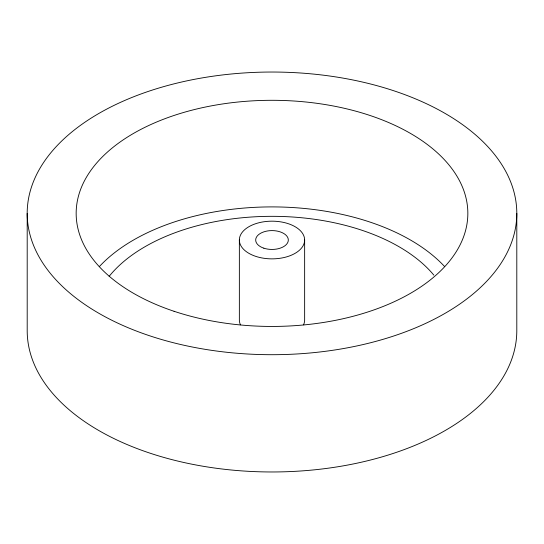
<?xml version="1.0" encoding="UTF-8"?>
<svg xmlns="http://www.w3.org/2000/svg" width="544" height="544" viewBox="0 0 544 544"><rect width="100%" height="100%" fill="white"/><g stroke="black" fill="none" stroke-linecap="round" stroke-linejoin="round"><path stroke-width="0.82" d="M516.8 213.37A244.8 141.331 0 0 1 149.6 335.77A244.8 141.331 0 0 1 149.6 90.97A244.8 141.331 0 0 1 516.8 213.37L516.8 330.63A244.8 141.331 0 0 1 272 471.968A244.8 141.331 0 0 1 27.2 330.63L27.2 213.37M304.64 240.02A32.64 18.843 0 0 1 255.68 256.34A32.64 18.843 0 0 1 255.68 223.7A32.64 18.843 0 0 1 304.64 240.02L304.64 319.974A32.64 18.843 0 0 1 303.525 324.85M239.36 240.02L239.36 319.974A32.64 18.843 0 0 0 240.475 324.85M99.307 266.648A195.84 113.07 0 0 1 272 206.904A195.84 113.07 0 0 1 444.693 266.648M109.147 276.359A179.52 103.646 0 0 1 270.824 216.328A179.52 103.646 0 0 1 433.854 275.135M174.08 311.29A195.84 113.07 0 0 0 467.84 213.37A195.84 113.07 0 0 0 174.08 115.45A195.84 113.07 0 0 0 174.08 311.29M263.84 248.18A16.32 9.425 0 0 0 288.32 240.02A16.32 9.425 0 0 0 263.84 231.86A16.32 9.425 0 0 0 263.84 248.18"/></g></svg>
